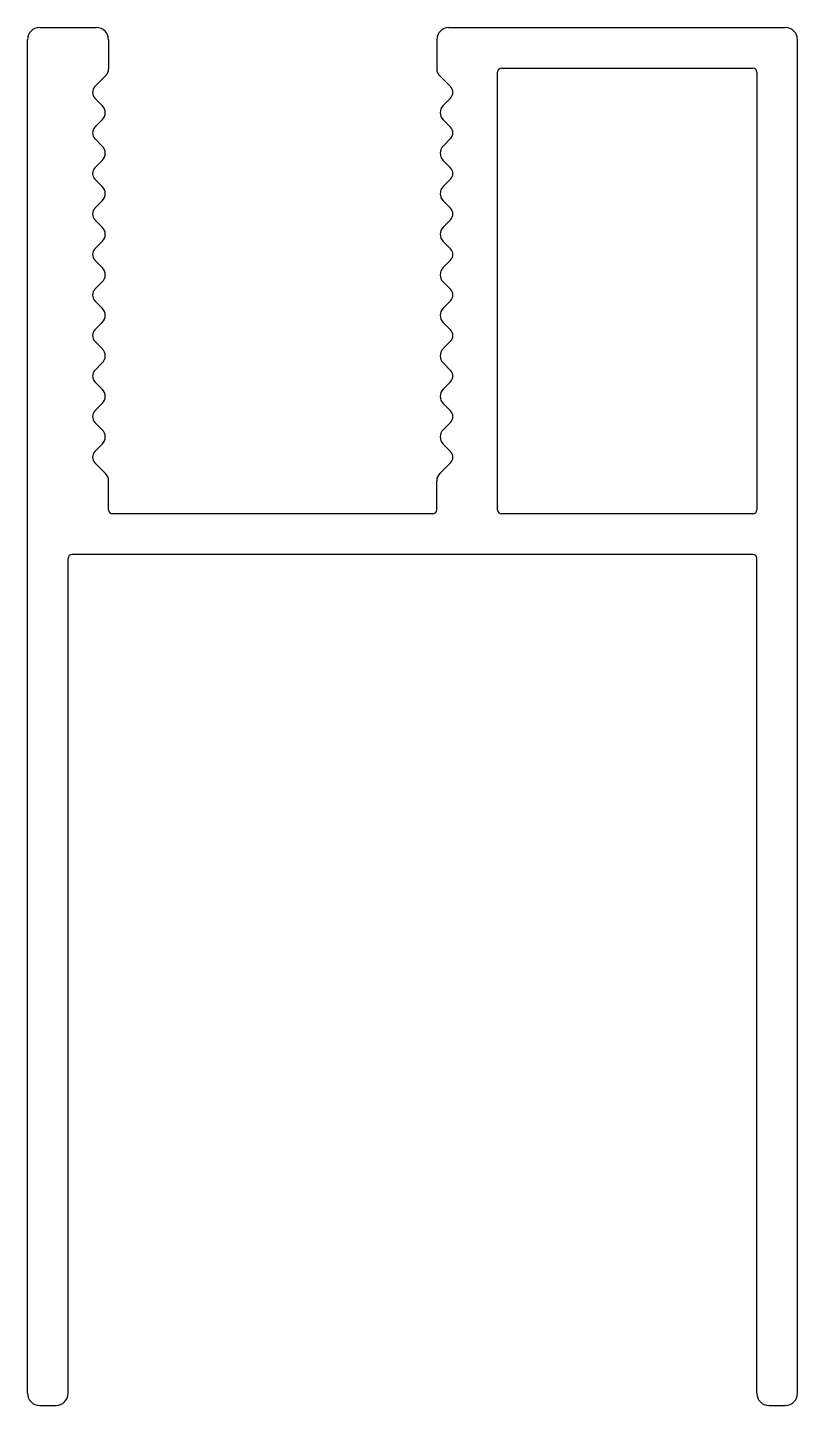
# Model space of a CAD drawing. Extents: x 1714 to 1733, y 1519.6 to 1553.6.
import ezdxf

# ---------------------------------------------------------------- set-up
doc = ezdxf.new("R2010")
doc.units = 0
doc.layers.get('0').update_dxf_attribs({"linetype": 'CONTINUOUS'})

msp = doc.modelspace()

# ---------------------------------------------------------------- linework, layer by layer
for p, q in [((1714.272, 1553.605), (1715.672, 1553.605)), ((1724.372, 1553.605), (1732.672, 1553.605)), ((1713.972, 1519.905), (1713.972, 1553.305)), ((1715.972, 1553.305), (1715.972, 1552.588)), ((1724.072, 1553.305), (1724.072, 1552.588)), ((1732.972, 1519.905), (1732.972, 1553.305)), ((1725.572, 1541.705), (1725.572, 1552.505)), ((1725.672, 1552.605), (1731.872, 1552.605)), ((1731.972, 1552.505), (1731.972, 1541.705)), ((1715.899, 1552.411), (1715.635, 1552.147)), ((1724.146, 1552.411), (1724.41, 1552.147)), ((1715.635, 1551.864), (1715.816, 1551.682)), ((1724.41, 1551.864), (1724.229, 1551.682)), ((1715.816, 1551.329), (1715.635, 1551.147)), ((1724.229, 1551.329), (1724.41, 1551.147)), ((1715.635, 1550.864), (1715.816, 1550.682)), ((1724.41, 1550.864), (1724.229, 1550.682)), ((1715.816, 1550.329), (1715.635, 1550.147)), ((1724.229, 1550.329), (1724.41, 1550.147)), ((1715.635, 1549.864), (1715.816, 1549.682)), ((1724.41, 1549.864), (1724.229, 1549.682)), ((1715.816, 1549.329), (1715.635, 1549.147)), ((1724.229, 1549.329), (1724.41, 1549.147)), ((1715.635, 1548.864), (1715.816, 1548.682)), ((1724.41, 1548.864), (1724.229, 1548.682)), ((1715.816, 1548.329), (1715.635, 1548.147)), ((1724.229, 1548.329), (1724.41, 1548.147)), ((1715.635, 1547.864), (1715.816, 1547.682)), ((1724.41, 1547.864), (1724.229, 1547.682)), ((1715.816, 1547.329), (1715.635, 1547.147)), ((1724.229, 1547.329), (1724.41, 1547.147)), ((1715.635, 1546.864), (1715.816, 1546.682)), ((1724.41, 1546.864), (1724.229, 1546.682)), ((1715.816, 1546.329), (1715.635, 1546.147)), ((1724.229, 1546.329), (1724.41, 1546.147)), ((1715.635, 1545.864), (1715.816, 1545.682)), ((1724.41, 1545.864), (1724.229, 1545.682)), ((1715.816, 1545.329), (1715.635, 1545.147)), ((1724.229, 1545.329), (1724.41, 1545.147)), ((1715.635, 1544.864), (1715.816, 1544.682)), ((1724.41, 1544.864), (1724.229, 1544.682)), ((1715.816, 1544.329), (1715.635, 1544.147)), ((1724.229, 1544.329), (1724.41, 1544.147)), ((1715.635, 1543.864), (1715.816, 1543.682)), ((1724.41, 1543.864), (1724.229, 1543.682)), ((1715.816, 1543.329), (1715.635, 1543.147)), ((1724.229, 1543.329), (1724.41, 1543.147)), ((1715.635, 1542.864), (1715.899, 1542.599)), ((1724.41, 1542.864), (1724.146, 1542.599)), ((1715.972, 1541.705), (1715.972, 1542.423)), ((1724.072, 1541.705), (1724.072, 1542.423)), ((1723.972, 1541.605), (1716.072, 1541.605)), ((1731.872, 1541.605), (1725.672, 1541.605)), ((1731.872, 1540.605), (1715.072, 1540.605)), ((1714.972, 1519.905), (1714.972, 1540.505)), ((1731.972, 1519.905), (1731.972, 1540.505)), ((1714.272, 1519.605), (1714.672, 1519.605)), ((1732.272, 1519.605), (1732.672, 1519.605))]:
    msp.add_line(p, q)
for centre, radius, start, end in [((1714.272, 1553.305), 0.3, 90, 180), ((1715.672, 1553.305), 0.3, 0, 90), ((1724.372, 1553.305), 0.3, 90, 180), ((1732.672, 1553.305), 0.3, 0, 90), ((1715.722, 1552.588), 0.25, 315, 0), ((1724.322, 1552.588), 0.25, 180, 225), ((1725.672, 1552.505), 0.1, 90, 180), ((1731.872, 1552.505), 0.1, 0, 90), ((1715.776, 1552.005), 0.2, 135, 225), ((1724.269, 1552.005), 0.2, 315, 45), ((1715.64, 1551.505), 0.25, 315, 45), ((1724.405, 1551.505), 0.25, 135, 225), ((1715.776, 1551.005), 0.2, 135, 225), ((1724.269, 1551.005), 0.2, 315, 45), ((1715.64, 1550.505), 0.25, 315, 45), ((1724.405, 1550.505), 0.25, 135, 225), ((1715.776, 1550.005), 0.2, 135, 225), ((1724.269, 1550.005), 0.2, 315, 45), ((1715.64, 1549.505), 0.25, 315, 45), ((1724.405, 1549.505), 0.25, 135, 225), ((1715.776, 1549.005), 0.2, 135, 225), ((1724.269, 1549.005), 0.2, 315, 45), ((1715.64, 1548.505), 0.25, 315, 45), ((1724.405, 1548.505), 0.25, 135, 225), ((1715.776, 1548.005), 0.2, 135, 225), ((1724.269, 1548.005), 0.2, 315, 45), ((1715.64, 1547.505), 0.25, 315, 45), ((1724.405, 1547.505), 0.25, 135, 225), ((1715.776, 1547.005), 0.2, 135, 225), ((1724.269, 1547.005), 0.2, 315, 45), ((1715.64, 1546.505), 0.25, 315, 45), ((1724.405, 1546.505), 0.25, 135, 225), ((1715.776, 1546.005), 0.2, 135, 225), ((1724.269, 1546.005), 0.2, 315, 45), ((1715.64, 1545.505), 0.25, 315, 45), ((1724.405, 1545.505), 0.25, 135, 225), ((1715.776, 1545.005), 0.2, 135, 225), ((1724.269, 1545.005), 0.2, 315, 45), ((1715.64, 1544.505), 0.25, 315, 45), ((1724.405, 1544.505), 0.25, 135, 225), ((1715.776, 1544.005), 0.2, 135, 225), ((1724.269, 1544.005), 0.2, 315, 45), ((1715.64, 1543.505), 0.25, 315, 45), ((1724.405, 1543.505), 0.25, 135, 225), ((1715.776, 1543.005), 0.2, 135, 225), ((1724.269, 1543.005), 0.2, 315, 45), ((1715.722, 1542.423), 0.25, 0, 45), ((1724.322, 1542.423), 0.25, 135, 180), ((1716.072, 1541.705), 0.1, 180, 270), ((1723.972, 1541.705), 0.1, 270, 360), ((1725.672, 1541.705), 0.1, 180, 270), ((1731.872, 1541.705), 0.1, 270, 360), ((1715.072, 1540.505), 0.1, 90, 180), ((1731.872, 1540.505), 0.1, 0, 90), ((1714.272, 1519.905), 0.3, 180, 270), ((1714.672, 1519.905), 0.3, 270, 0), ((1732.272, 1519.905), 0.3, 180, 270), ((1732.672, 1519.905), 0.3, 270, 0)]:
    msp.add_arc(centre, radius, start, end)

doc.saveas('drawing.dxf')
